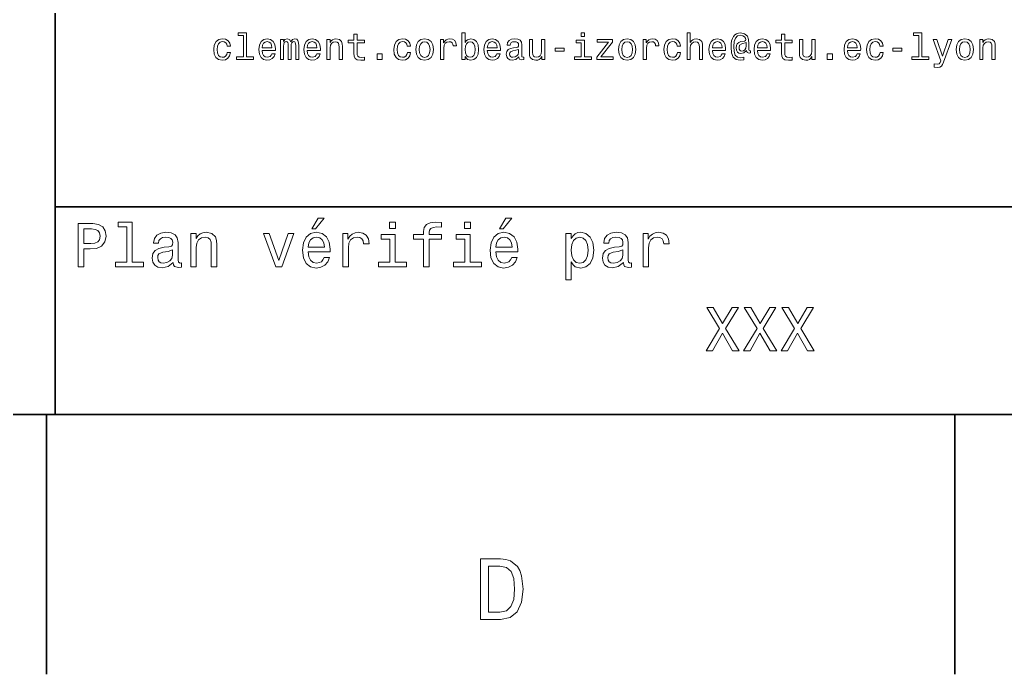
# Model space of a CAD drawing. Extents: x 0 to 841, y 0 to 594.
# Drawn here: x 629 to 685.9, y 5 to 42.8 of the extents above; entities that cross this region are included whole.
import ezdxf

# ---------------------------------------------------------------- set-up
doc = ezdxf.new("R2010")
doc.units = 0

msp = doc.modelspace()

# ---------------------------------------------------------------- linework, layer by layer
at = {"color": 7, "lineweight": 35}
for p, q in [((631, 20), (631, 80)), ((631, 32), (696, 32)), ((20, 20), (821, 20)), ((631, 20), (821, 20))]:
    msp.add_line(p, q, dxfattribs=at)
at = {"color": 7, "lineweight": 35, "ltscale": 0.375}
for p, q in [((630.5, 20), (630.5, 5)), ((683, 20), (683, 5))]:
    msp.add_line(p, q, dxfattribs=at)
at = {"color": 7, "lineweight": 13}
for points in [[(640.942383, 41.286022), (641.130432, 41.286022), (641.091492, 41.458935), (640.998535, 41.5951), (640.85376, 41.679394), (640.66571, 41.711815), (640.458191, 41.668587), (640.300415, 41.54755), (640.200989, 41.350864), (640.166443, 41.087177), (640.198853, 40.825649), (640.296082, 40.631123), (640.449585, 40.510086), (640.659241, 40.469021), (640.845093, 40.501442), (640.989929, 40.59222), (641.089355, 40.734871), (641.132568, 40.925072), (640.950989, 40.925072), (640.918579, 40.804035), (640.858093, 40.713257), (640.771606, 40.657059), (640.66571, 40.639771), (640.533875, 40.667866), (640.438782, 40.754322), (640.380432, 40.894814), (640.360962, 41.093658), (640.380432, 41.288185), (640.440918, 41.428673), (640.538208, 41.515129), (640.66571, 41.545387), (640.778076, 41.525936), (640.862366, 41.476223), (640.918579, 41.394093)], [(641.882568, 41.902016), (641.882568, 40.670029), (641.491333, 40.670029), (641.491333, 40.510086), (642.461792, 40.510086), (642.461792, 40.670029), (642.072754, 40.670029), (642.072754, 42.061958), (641.58429, 42.061958), (641.58429, 41.902016)], [(642.971924, 41.035301), (643.732727, 41.035301), (643.734863, 41.12392), (643.700317, 41.372478), (643.605164, 41.558357), (643.453918, 41.67075), (643.252869, 41.711815), (643.056213, 41.668587), (642.904907, 41.54755), (642.807617, 41.350864), (642.773071, 41.091499), (642.805481, 40.825649), (642.90271, 40.631123), (643.05188, 40.510086), (643.246399, 40.469021), (643.414978, 40.497116), (643.553345, 40.570606), (643.654907, 40.687321), (643.713257, 40.842937), (643.525208, 40.842937), (643.486328, 40.756485), (643.430115, 40.691643), (643.270203, 40.639771), (643.146973, 40.663544), (643.054016, 40.739193), (642.99353, 40.862392), (642.971924, 41.028816)], [(644.031006, 40.510086), (644.206055, 40.510086), (644.206055, 41.286022), (644.216858, 41.402737), (644.249268, 41.48703), (644.299011, 41.536743), (644.363831, 41.556194), (644.41571, 41.538906), (644.450317, 41.495678), (644.46759, 41.422192), (644.47406, 41.324928), (644.47406, 40.510086), (644.638306, 40.510086), (644.638306, 41.286022), (644.649109, 41.400578), (644.68158, 41.484871), (644.733459, 41.536743), (644.798279, 41.556194), (644.850159, 41.538906), (644.884705, 41.495678), (644.906311, 41.324928), (644.906311, 40.510086), (645.081421, 40.510086), (645.081421, 41.311958), (645.070618, 41.478386), (645.036011, 41.605907), (644.966858, 41.683716), (644.854492, 41.711815), (644.722595, 41.668587), (644.621033, 41.543228), (644.541077, 41.666428), (644.407043, 41.711815), (644.283875, 41.668587), (644.199585, 41.54755), (644.199585, 41.67075), (644.031006, 41.67075)], [(645.574219, 41.035301), (646.335022, 41.035301), (646.337158, 41.12392), (646.302612, 41.372478), (646.20752, 41.558357), (646.056213, 41.67075), (645.855164, 41.711815), (645.658508, 41.668587), (645.507202, 41.54755), (645.409912, 41.350864), (645.375366, 41.091499), (645.407776, 40.825649), (645.505066, 40.631123), (645.654175, 40.510086), (645.848694, 40.469021), (646.017273, 40.497116), (646.15564, 40.570606), (646.257202, 40.687321), (646.315552, 40.842937), (646.127502, 40.842937), (646.088623, 40.756485), (646.03241, 40.691643), (645.872498, 40.639771), (645.749268, 40.663544), (645.656311, 40.739193), (645.595825, 40.862392), (645.574219, 41.028816)], [(646.708923, 40.510086), (646.899109, 40.510086), (646.899109, 41.180115), (646.918579, 41.333572), (646.981262, 41.445965), (647.078552, 41.515129), (647.208191, 41.541065), (647.311951, 41.519451), (647.376831, 41.461094), (647.409241, 41.363831), (647.420044, 41.23415), (647.420044, 40.510086), (647.610229, 40.510086), (647.610229, 41.273056), (647.601563, 41.426514), (647.562683, 41.554035), (647.435181, 41.67075), (647.236328, 41.711815), (647.126099, 41.696686), (647.033142, 41.655621), (646.953186, 41.586456), (646.890503, 41.493515), (646.890503, 41.67075), (646.708923, 41.67075)], [(648.265137, 41.469742), (648.265137, 40.888329), (648.278076, 40.700287), (648.338623, 40.570606), (648.459656, 40.494957), (648.664978, 40.469021), (648.889771, 40.479828), (648.889771, 40.644093), (648.725525, 40.631123), (648.576355, 40.648415), (648.496399, 40.70245), (648.461792, 40.793228), (648.455322, 40.92075), (648.455322, 41.469742), (648.889771, 41.469742), (648.889771, 41.631844), (648.455322, 41.631844), (648.455322, 41.97118), (648.265137, 41.97118), (648.265137, 41.631844), (647.936584, 41.631844), (647.936584, 41.469742)], [(651.351563, 41.286022), (651.539612, 41.286022), (651.500732, 41.458935), (651.407776, 41.5951), (651.262939, 41.679394), (651.074951, 41.711815), (650.867432, 41.668587), (650.709656, 41.54755), (650.610229, 41.350864), (650.575623, 41.087177), (650.608093, 40.825649), (650.705322, 40.631123), (650.858765, 40.510086), (651.06842, 40.469021), (651.254333, 40.501442), (651.399109, 40.59222), (651.498535, 40.734871), (651.541809, 40.925072), (651.360229, 40.925072), (651.32782, 40.804035), (651.267273, 40.713257), (651.180847, 40.657059), (651.074951, 40.639771), (650.943115, 40.667866), (650.847961, 40.754322), (650.789612, 40.894814), (650.770203, 41.093658), (650.789612, 41.288185), (650.850159, 41.428673), (650.947388, 41.515129), (651.074951, 41.545387), (651.187317, 41.525936), (651.271606, 41.476223), (651.32782, 41.394093)], [(651.857361, 41.089336), (651.891907, 40.825649), (651.991333, 40.631123), (652.149109, 40.510086), (652.360962, 40.469021), (652.570618, 40.510086), (652.728394, 40.628963), (652.82782, 40.823486), (652.864563, 41.089336), (652.82782, 41.353027), (652.728394, 41.549713), (652.570618, 41.668587), (652.360962, 41.711815), (652.149109, 41.668587), (651.991333, 41.54755), (651.891907, 41.353027)], [(653.286011, 40.510086), (653.476196, 40.510086), (653.476196, 41.17363), (653.495667, 41.333572), (653.554016, 41.448128), (653.649109, 41.517292), (653.776672, 41.541065), (653.871765, 41.525936), (653.943115, 41.482708), (653.986328, 41.409222), (654.001465, 41.309799), (654.193787, 41.309799), (654.167847, 41.484871), (654.096558, 41.610229), (653.977661, 41.685879), (653.815552, 41.711815), (653.705322, 41.694523), (653.610229, 41.651295), (653.52594, 41.577808), (653.458923, 41.478386), (653.458923, 41.67075), (653.286011, 41.67075)], [(654.695251, 40.68948), (654.835754, 40.523056), (655.028076, 40.469021), (655.209656, 40.510086), (655.354492, 40.633286), (655.445251, 40.829971), (655.479858, 41.091499), (655.445251, 41.353027), (655.352295, 41.54755), (655.209656, 41.668587), (655.028076, 41.711815), (654.837891, 41.655621), (654.760071, 41.586456), (654.695251, 41.493515), (654.695251, 42.061958), (654.505066, 42.061958), (654.505066, 40.510086), (654.695251, 40.510086)], [(655.983459, 41.035301), (656.744263, 41.035301), (656.746399, 41.12392), (656.711792, 41.372478), (656.616699, 41.558357), (656.465393, 41.67075), (656.264404, 41.711815), (656.067749, 41.668587), (655.916443, 41.54755), (655.819153, 41.350864), (655.784607, 41.091499), (655.817017, 40.825649), (655.914246, 40.631123), (656.063416, 40.510086), (656.257935, 40.469021), (656.426514, 40.497116), (656.564819, 40.570606), (656.666443, 40.687321), (656.724792, 40.842937), (656.536743, 40.842937), (656.497864, 40.756485), (656.44165, 40.691643), (656.281677, 40.639771), (656.158508, 40.663544), (656.065552, 40.739193), (656.005066, 40.862392), (655.983459, 41.028816)], [(657.807617, 40.661385), (657.807617, 40.6549), (657.81842, 40.581413), (657.850891, 40.529537), (657.987061, 40.488472), (658.092957, 40.505764), (658.092957, 40.652737), (658.047546, 40.646252), (657.987061, 40.674351), (657.976196, 40.760807), (657.976196, 41.361671), (657.950317, 41.515129), (657.874634, 41.623199), (657.742798, 41.688042), (657.556946, 41.711815), (657.375366, 41.685879), (657.241333, 41.612392), (657.157043, 41.497837), (657.128967, 41.346542), (657.128967, 41.333572), (657.299683, 41.333572), (657.314819, 41.424351), (657.362366, 41.489193), (657.440186, 41.528099), (657.550415, 41.543228), (657.656372, 41.532421), (657.731995, 41.5), (657.777405, 41.443802), (657.79248, 41.365993), (657.783875, 41.275215), (657.749268, 41.229828), (657.662842, 41.208214), (657.500732, 41.190922), (657.314819, 41.152016), (657.182983, 41.082851), (657.105164, 40.974785), (657.081421, 40.814842), (657.103027, 40.672192), (657.170044, 40.56628), (657.278076, 40.499279), (657.427246, 40.475506), (657.628235, 40.520893)], [(659.314148, 41.67075), (659.123901, 41.67075), (659.123901, 41.000721), (659.102295, 40.8451), (659.039612, 40.732708), (658.942383, 40.663544), (658.814819, 40.64193), (658.713257, 40.659222), (658.648438, 40.711094), (658.611694, 40.799713), (658.603027, 40.925072), (658.603027, 41.67075), (658.412842, 41.67075), (658.412842, 40.90778), (658.419312, 40.754322), (658.460388, 40.626801), (658.585754, 40.510086), (658.786743, 40.469021), (658.894836, 40.48415), (658.987732, 40.523056), (659.067749, 40.590057), (659.132568, 40.687321), (659.132568, 40.510086), (659.314148, 40.510086)], [(661.603027, 40.670029), (661.603027, 41.631844), (661.114563, 41.631844), (661.114563, 41.469742), (661.412842, 41.469742), (661.412842, 40.670029), (661.023804, 40.670029), (661.023804, 40.510086), (661.996399, 40.510086), (661.996399, 40.670029)], [(661.609497, 42.061958), (661.408508, 42.061958), (661.408508, 41.845821), (661.609497, 41.845821)], [(662.984131, 41.510807), (662.307617, 40.6549), (662.307617, 40.510086), (663.247864, 40.510086), (663.247864, 40.670029), (662.547546, 40.670029), (663.21759, 41.523773), (663.21759, 41.67075), (662.340088, 41.67075), (662.340088, 41.510807)], [(663.567749, 41.089336), (663.602295, 40.825649), (663.701721, 40.631123), (663.859497, 40.510086), (664.07135, 40.469021), (664.281006, 40.510086), (664.438782, 40.628963), (664.538208, 40.823486), (664.574951, 41.089336), (664.538208, 41.353027), (664.438782, 41.549713), (664.281006, 41.668587), (664.07135, 41.711815), (663.859497, 41.668587), (663.701721, 41.54755), (663.602295, 41.353027)], [(664.996399, 40.510086), (665.186584, 40.510086), (665.186584, 41.17363), (665.206055, 41.333572), (665.264404, 41.448128), (665.359497, 41.517292), (665.487061, 41.541065), (665.582153, 41.525936), (665.653442, 41.482708), (665.696716, 41.409222), (665.711792, 41.309799), (665.904175, 41.309799), (665.878235, 41.484871), (665.806946, 41.610229), (665.688049, 41.685879), (665.52594, 41.711815), (665.41571, 41.694523), (665.320618, 41.651295), (665.236328, 41.577808), (665.169312, 41.478386), (665.169312, 41.67075), (664.996399, 41.67075)], [(666.965454, 41.286022), (667.153442, 41.286022), (667.114563, 41.458935), (667.021606, 41.5951), (666.876831, 41.679394), (666.688782, 41.711815), (666.481262, 41.668587), (666.323486, 41.54755), (666.22406, 41.350864), (666.189514, 41.087177), (666.221924, 40.825649), (666.319153, 40.631123), (666.472656, 40.510086), (666.682251, 40.469021), (666.868164, 40.501442), (667.013, 40.59222), (667.112427, 40.734871), (667.15564, 40.925072), (666.97406, 40.925072), (666.94165, 40.804035), (666.881104, 40.713257), (666.794678, 40.657059), (666.688782, 40.639771), (666.556946, 40.667866), (666.461792, 40.754322), (666.403442, 40.894814), (666.384033, 41.093658), (666.403442, 41.288185), (666.463989, 41.428673), (666.561218, 41.515129), (666.688782, 41.545387), (666.801147, 41.525936), (666.885437, 41.476223), (666.94165, 41.394093)], [(667.527405, 40.510086), (667.71759, 40.510086), (667.71759, 41.180115), (667.737061, 41.333572), (667.799744, 41.445965), (667.896973, 41.515129), (668.026672, 41.541065), (668.130432, 41.519451), (668.195251, 41.461094), (668.227661, 41.363831), (668.238464, 41.23415), (668.238464, 40.510086), (668.428711, 40.510086), (668.428711, 41.273056), (668.420044, 41.426514), (668.381104, 41.554035), (668.253601, 41.67075), (668.054749, 41.711815), (667.946716, 41.696686), (667.85376, 41.655621), (667.77594, 41.590778), (667.71759, 41.502159), (667.71759, 42.061958), (667.527405, 42.061958)], [(668.994934, 41.035301), (669.755798, 41.035301), (669.757935, 41.12392), (669.723328, 41.372478), (669.628235, 41.558357), (669.476929, 41.67075), (669.27594, 41.711815), (669.079285, 41.668587), (668.927979, 41.54755), (668.830688, 41.350864), (668.796143, 41.091499), (668.828552, 40.825649), (668.925781, 40.631123), (669.074951, 40.510086), (669.26947, 40.469021), (669.438049, 40.497116), (669.576355, 40.570606), (669.677979, 40.687321), (669.736328, 40.842937), (669.548279, 40.842937), (669.509399, 40.756485), (669.453186, 40.691643), (669.293213, 40.639771), (669.170044, 40.663544), (669.077087, 40.739193), (669.016602, 40.862392), (668.994934, 41.028816)], [(671.190918, 40.892651), (671.190918, 41.018013), (671.156372, 41.011528), (671.115295, 41.026657), (671.102295, 41.072044), (671.102295, 41.426514), (671.085022, 41.677235), (671.015869, 41.863113), (670.85376, 42.001442), (670.626831, 42.051151), (670.494934, 42.038185), (670.382568, 41.999279), (670.285278, 41.934437), (670.20752, 41.843658), (670.146973, 41.729107), (670.10376, 41.588615), (670.07782, 41.420029), (670.069153, 41.229828), (670.099426, 40.894814), (670.196716, 40.657059), (670.358765, 40.514408), (670.590088, 40.469021), (670.80188, 40.503601), (670.80188, 40.646252), (670.616028, 40.611671), (670.436584, 40.648415), (670.317749, 40.767292), (670.252869, 40.9683), (670.233459, 41.260086), (670.255066, 41.545387), (670.328552, 41.748558), (670.447388, 41.871758), (670.6203, 41.912823), (670.752197, 41.88905), (670.849426, 41.832851), (670.909973, 41.748558), (670.93158, 41.651295), (670.907776, 41.603745), (670.842957, 41.58213), (670.631104, 41.549713), (670.514404, 41.502159), (670.430115, 41.428673), (670.380432, 41.327087), (670.365295, 41.193085), (670.384705, 41.048271), (670.438782, 40.940201), (670.527405, 40.873199), (670.644104, 40.851585), (670.814819, 40.896973), (670.959656, 41.039623), (670.959656, 41.026657), (670.994263, 40.912102), (671.113098, 40.877522)], [(671.59729, 41.035301), (672.358093, 41.035301), (672.360229, 41.12392), (672.325684, 41.372478), (672.23053, 41.558357), (672.079285, 41.67075), (671.878235, 41.711815), (671.68158, 41.668587), (671.530273, 41.54755), (671.432983, 41.350864), (671.398438, 41.091499), (671.430847, 40.825649), (671.528076, 40.631123), (671.677246, 40.510086), (671.871765, 40.469021), (672.040344, 40.497116), (672.178711, 40.570606), (672.280273, 40.687321), (672.338623, 40.842937), (672.150574, 40.842937), (672.111694, 40.756485), (672.055481, 40.691643), (671.895569, 40.639771), (671.772339, 40.663544), (671.679382, 40.739193), (671.618896, 40.862392), (671.59729, 41.028816)], [(672.987061, 41.469742), (672.987061, 40.888329), (673, 40.700287), (673.060547, 40.570606), (673.18158, 40.494957), (673.386902, 40.469021), (673.611694, 40.479828), (673.611694, 40.644093), (673.447388, 40.631123), (673.298279, 40.648415), (673.218323, 40.70245), (673.183716, 40.793228), (673.177246, 40.92075), (673.177246, 41.469742), (673.611694, 41.469742), (673.611694, 41.631844), (673.177246, 41.631844), (673.177246, 41.97118), (672.987061, 41.97118), (672.987061, 41.631844), (672.658508, 41.631844), (672.658508, 41.469742)], [(674.927979, 41.67075), (674.737732, 41.67075), (674.737732, 41.000721), (674.716125, 40.8451), (674.653442, 40.732708), (674.556213, 40.663544), (674.42865, 40.64193), (674.327087, 40.659222), (674.262268, 40.711094), (674.225525, 40.799713), (674.216858, 40.925072), (674.216858, 41.67075), (674.026672, 41.67075), (674.026672, 40.90778), (674.033142, 40.754322), (674.074219, 40.626801), (674.199585, 40.510086), (674.400574, 40.469021), (674.508667, 40.48415), (674.601563, 40.523056), (674.68158, 40.590057), (674.746399, 40.687321), (674.746399, 40.510086), (674.927979, 40.510086)], [(676.80188, 41.035301), (677.562683, 41.035301), (677.564819, 41.12392), (677.530273, 41.372478), (677.435181, 41.558357), (677.283875, 41.67075), (677.082886, 41.711815), (676.886169, 41.668587), (676.734863, 41.54755), (676.637634, 41.350864), (676.603027, 41.091499), (676.635437, 40.825649), (676.732727, 40.631123), (676.881836, 40.510086), (677.076355, 40.469021), (677.244934, 40.497116), (677.383301, 40.570606), (677.484863, 40.687321), (677.543213, 40.842937), (677.355164, 40.842937), (677.316284, 40.756485), (677.260071, 40.691643), (677.100159, 40.639771), (676.976929, 40.663544), (676.884033, 40.739193), (676.823486, 40.862392), (676.80188, 41.028816)], [(678.675781, 41.286022), (678.863831, 41.286022), (678.824951, 41.458935), (678.731995, 41.5951), (678.587158, 41.679394), (678.399109, 41.711815), (678.19165, 41.668587), (678.033875, 41.54755), (677.934448, 41.350864), (677.899841, 41.087177), (677.932251, 40.825649), (678.029541, 40.631123), (678.182983, 40.510086), (678.392639, 40.469021), (678.578552, 40.501442), (678.723328, 40.59222), (678.822754, 40.734871), (678.865967, 40.925072), (678.684448, 40.925072), (678.652039, 40.804035), (678.591492, 40.713257), (678.505066, 40.657059), (678.399109, 40.639771), (678.267273, 40.667866), (678.17218, 40.754322), (678.113831, 40.894814), (678.09436, 41.093658), (678.113831, 41.288185), (678.174377, 41.428673), (678.271606, 41.515129), (678.399109, 41.545387), (678.511536, 41.525936), (678.595825, 41.476223), (678.652039, 41.394093)], [(680.917114, 41.902016), (680.917114, 40.670029), (680.52594, 40.670029), (680.52594, 40.510086), (681.496399, 40.510086), (681.496399, 40.670029), (681.107361, 40.670029), (681.107361, 42.061958), (680.618896, 42.061958), (680.618896, 41.902016)], [(682.6203, 41.67075), (682.287476, 40.715416), (681.96106, 41.67075), (681.753601, 41.67075), (682.194519, 40.445244), (682.15564, 40.337177), (682.095093, 40.263687), (681.99353, 40.239914), (681.81842, 40.261528), (681.81842, 40.077808), (682.002136, 40.06052), (682.134033, 40.077808), (682.226929, 40.131844), (682.293945, 40.224785), (682.352295, 40.36095), (682.823486, 41.67075)], [(683.085022, 41.089336), (683.119568, 40.825649), (683.218994, 40.631123), (683.37677, 40.510086), (683.588623, 40.469021), (683.798279, 40.510086), (683.956055, 40.628963), (684.055481, 40.823486), (684.092224, 41.089336), (684.055481, 41.353027), (683.956055, 41.549713), (683.798279, 41.668587), (683.588623, 41.711815), (683.37677, 41.668587), (683.218994, 41.54755), (683.119568, 41.353027)], [(684.442383, 40.510086), (684.632568, 40.510086), (684.632568, 41.180115), (684.651978, 41.333572), (684.714722, 41.445965), (684.811951, 41.515129), (684.94165, 41.541065), (685.04541, 41.519451), (685.110229, 41.461094), (685.142639, 41.363831), (685.153442, 41.23415), (685.153442, 40.510086), (685.343628, 40.510086), (685.343628, 41.273056), (685.335022, 41.426514), (685.296082, 41.554035), (685.168579, 41.67075), (684.969727, 41.711815), (684.859497, 41.696686), (684.766541, 41.655621), (684.686584, 41.586456), (684.623901, 41.493515), (684.623901, 41.67075), (684.442383, 41.67075)], [(642.971924, 41.195244), (642.995667, 41.344379), (643.054016, 41.454609), (643.142639, 41.521614), (643.259338, 41.545387), (643.373901, 41.521614), (643.462524, 41.454609), (643.516541, 41.344379), (643.536011, 41.195244)], [(645.574219, 41.195244), (645.597961, 41.344379), (645.656311, 41.454609), (645.744934, 41.521614), (645.861694, 41.545387), (645.976196, 41.521614), (646.064819, 41.454609), (646.118896, 41.344379), (646.138306, 41.195244)], [(652.05188, 41.091499), (652.07135, 41.286022), (652.131836, 41.426514), (652.229126, 41.512966), (652.360962, 41.543228), (652.490662, 41.512966), (652.587891, 41.428673), (652.648438, 41.286022), (652.670044, 41.091499), (652.648438, 40.894814), (652.587891, 40.752159), (652.490662, 40.665707), (652.360962, 40.637608), (652.229126, 40.665707), (652.131836, 40.752159), (652.07135, 40.894814)], [(655.285278, 41.091499), (655.263672, 40.896973), (655.205322, 40.754322), (655.112366, 40.667866), (654.995667, 40.639771), (654.868164, 40.667866), (654.775208, 40.754322), (654.716858, 40.894814), (654.697388, 41.091499), (654.716858, 41.286022), (654.775208, 41.426514), (654.868164, 41.510807), (654.995667, 41.541065), (655.112366, 41.510807), (655.205322, 41.424351), (655.263672, 41.283863)], [(655.983459, 41.195244), (656.007202, 41.344379), (656.065552, 41.454609), (656.154175, 41.521614), (656.270874, 41.545387), (656.385437, 41.521614), (656.47406, 41.454609), (656.528076, 41.344379), (656.547546, 41.195244)], [(657.786011, 40.916428), (657.760071, 40.804035), (657.690918, 40.717579), (657.587158, 40.661385), (657.459656, 40.64193), (657.377502, 40.652737), (657.319153, 40.687321), (657.28241, 40.747837), (657.271606, 40.83213), (657.280273, 40.90778), (657.314819, 40.961815), (657.453186, 41.022335), (657.628235, 41.048271), (657.786011, 41.100143)], [(659.906372, 41.005043), (660.429382, 41.005043), (660.429382, 41.175793), (659.906372, 41.175793)], [(663.762268, 41.091499), (663.781677, 41.286022), (663.842224, 41.426514), (663.939514, 41.512966), (664.07135, 41.543228), (664.200989, 41.512966), (664.298279, 41.428673), (664.358765, 41.286022), (664.380432, 41.091499), (664.358765, 40.894814), (664.298279, 40.752159), (664.200989, 40.665707), (664.07135, 40.637608), (663.939514, 40.665707), (663.842224, 40.752159), (663.781677, 40.894814)], [(668.994934, 41.195244), (669.018738, 41.344379), (669.077087, 41.454609), (669.16571, 41.521614), (669.28241, 41.545387), (669.396973, 41.521614), (669.485596, 41.454609), (669.539612, 41.344379), (669.559082, 41.195244)], [(670.940186, 41.301151), (670.918579, 41.167145), (670.864563, 41.072044), (670.78241, 41.013687), (670.685181, 40.996399), (670.618164, 41.007206), (670.570618, 41.046108), (670.540344, 41.11095), (670.531677, 41.201729), (670.568481, 41.350864), (670.693787, 41.428673), (670.940186, 41.489193)], [(671.59729, 41.195244), (671.621033, 41.344379), (671.679382, 41.454609), (671.768005, 41.521614), (671.884705, 41.545387), (671.999268, 41.521614), (672.087891, 41.454609), (672.141968, 41.344379), (672.161377, 41.195244)], [(676.80188, 41.195244), (676.825623, 41.344379), (676.884033, 41.454609), (676.972595, 41.521614), (677.089355, 41.545387), (677.203918, 41.521614), (677.29248, 41.454609), (677.346558, 41.344379), (677.365967, 41.195244)], [(679.423645, 41.005043), (679.946655, 41.005043), (679.946655, 41.175793), (679.423645, 41.175793)], [(683.279541, 41.091499), (683.299011, 41.286022), (683.359497, 41.426514), (683.456787, 41.512966), (683.588623, 41.543228), (683.718262, 41.512966), (683.815552, 41.428673), (683.876099, 41.286022), (683.897705, 41.091499), (683.876099, 40.894814), (683.815552, 40.752159), (683.718262, 40.665707), (683.588623, 40.637608), (683.456787, 40.665707), (683.359497, 40.752159), (683.299011, 40.894814)], [(649.609497, 40.510086), (649.907776, 40.510086), (649.907776, 40.83213), (649.609497, 40.83213)], [(675.632568, 40.510086), (675.930847, 40.510086), (675.930847, 40.83213), (675.632568, 40.83213)], [(645.84729, 30.728386), (646.059814, 30.728386), (646.560547, 31.340778), (646.20752, 31.340778)], [(656.690186, 30.728386), (656.90271, 30.728386), (657.403442, 31.340778), (657.050415, 31.340778)], [(632.324219, 28.530979), (632.65564, 28.530979), (632.65564, 29.586454), (633.023071, 29.586454), (633.394104, 29.604465), (633.689453, 29.730547), (633.880432, 29.975504), (633.945251, 30.310518), (633.894836, 30.620316), (633.750732, 30.847261), (633.512939, 30.98415), (633.188782, 31.030979), (632.324219, 31.030979)], [(635.137634, 30.850864), (635.137634, 28.79755), (634.485596, 28.79755), (634.485596, 28.530979), (636.103027, 28.530979), (636.103027, 28.79755), (635.45459, 28.79755), (635.45459, 31.117435), (634.640503, 31.117435), (634.640503, 30.850864)], [(650.667175, 31.117435), (650.332153, 31.117435), (650.332153, 30.757204), (650.667175, 30.757204)], [(652.29541, 30.130404), (652.29541, 28.530979), (652.612366, 28.530979), (652.612366, 30.130404), (653.332825, 30.130404), (653.332825, 30.400576), (652.612366, 30.400576), (652.612366, 30.519451), (652.637634, 30.663544), (652.720459, 30.760807), (652.860962, 30.818443), (653.062683, 30.840057), (653.332825, 30.825647), (653.332825, 31.099422), (652.990662, 31.117435), (652.680847, 31.085014), (652.464722, 30.987751), (652.335022, 30.818443), (652.29541, 30.577089), (652.29541, 30.400576), (651.715393, 30.400576), (651.715393, 30.130404)], [(655.004333, 31.117435), (654.669312, 31.117435), (654.669312, 30.757204), (655.004333, 30.757204)], [(633.098694, 30.724783), (633.314819, 30.703169), (633.473328, 30.634726), (633.567017, 30.508644), (633.599426, 30.310518), (633.563416, 30.101583), (633.466125, 29.975504), (633.300415, 29.910662), (633.073486, 29.892651), (632.65564, 29.892651), (632.65564, 30.724783)], [(637.824951, 28.78314), (637.824951, 28.772333), (637.842957, 28.649855), (637.896973, 28.5634), (638.123901, 28.494957), (638.300415, 28.523775), (638.300415, 28.768732), (638.224792, 28.757925), (638.123901, 28.804754), (638.105896, 28.948847), (638.105896, 29.950287), (638.062683, 30.206051), (637.936584, 30.386166), (637.716858, 30.494236), (637.407043, 30.533861), (637.104492, 30.490633), (636.881104, 30.368155), (636.740662, 30.177233), (636.693787, 29.925072), (636.693787, 29.903458), (636.978394, 29.903458), (637.003601, 30.054754), (637.082825, 30.162823), (637.212524, 30.227665), (637.39624, 30.252882), (637.572754, 30.234869), (637.698853, 30.180836), (637.774475, 30.087175), (637.799683, 29.957493), (637.785278, 29.806194), (637.727661, 29.730547), (637.583557, 29.694523), (637.313416, 29.665705), (637.003601, 29.600864), (636.783875, 29.48559), (636.654175, 29.305475), (636.614563, 29.038904), (636.650574, 28.801151), (636.762268, 28.62464), (636.942383, 28.512968), (637.190918, 28.473343), (637.52594, 28.54899)], [(638.84436, 28.530979), (639.161377, 28.530979), (639.161377, 29.647694), (639.193787, 29.903458), (639.298279, 30.090778), (639.460388, 30.206051), (639.676514, 30.249279), (639.849426, 30.213255), (639.95752, 30.115993), (640.011536, 29.95389), (640.029541, 29.737751), (640.029541, 28.530979), (640.346558, 28.530979), (640.346558, 29.802593), (640.332153, 30.058357), (640.267273, 30.270893), (640.054749, 30.465418), (639.723328, 30.533861), (639.539612, 30.508644), (639.384705, 30.440201), (639.251465, 30.324926), (639.146973, 30.170029), (639.146973, 30.465418), (638.84436, 30.465418)], [(643.761536, 28.530979), (644.096558, 28.530979), (644.802612, 30.465418), (644.474792, 30.465418), (643.930847, 28.905619), (643.376099, 30.465418), (643.044678, 30.465418)], [(645.627502, 29.40634), (646.895508, 29.40634), (646.899109, 29.554033), (646.841492, 29.9683), (646.682983, 30.278097), (646.430847, 30.465418), (646.095825, 30.533861), (645.768005, 30.461815), (645.515869, 30.260086), (645.35376, 29.932276), (645.296082, 29.5), (645.350159, 29.056915), (645.512268, 28.732708), (645.760803, 28.530979), (646.085022, 28.462536), (646.365967, 28.509365), (646.596558, 28.631844), (646.765869, 28.826368), (646.863098, 29.085733), (646.549683, 29.085733), (646.484863, 28.941643), (646.391235, 28.833572), (646.124634, 28.747118), (645.919312, 28.786743), (645.764404, 28.912823), (645.663574, 29.118155), (645.627502, 29.395533)], [(645.627502, 29.672911), (645.667175, 29.921469), (645.764404, 30.105186), (645.912109, 30.216858), (646.106628, 30.256483), (646.297546, 30.216858), (646.445251, 30.105186), (646.535278, 29.921469), (646.567749, 29.672911)], [(647.637634, 28.530979), (647.95459, 28.530979), (647.95459, 29.636887), (647.987061, 29.903458), (648.08429, 30.094379), (648.242798, 30.209654), (648.455322, 30.249279), (648.613831, 30.224062), (648.732727, 30.152016), (648.804749, 30.029537), (648.829956, 29.863832), (649.150574, 29.863832), (649.107361, 30.155619), (648.988464, 30.364553), (648.790344, 30.490633), (648.520142, 30.533861), (648.336426, 30.505043), (648.177979, 30.432997), (648.037476, 30.310518), (647.925781, 30.144812), (647.925781, 30.465418), (647.637634, 30.465418)], [(650.656311, 28.79755), (650.656311, 30.400576), (649.842224, 30.400576), (649.842224, 30.130404), (650.339355, 30.130404), (650.339355, 28.79755), (649.690918, 28.79755), (649.690918, 28.530979), (651.311951, 28.530979), (651.311951, 28.79755)], [(654.99353, 28.79755), (654.99353, 30.400576), (654.179382, 30.400576), (654.179382, 30.130404), (654.676514, 30.130404), (654.676514, 28.79755), (654.028076, 28.79755), (654.028076, 28.530979), (655.649109, 28.530979), (655.649109, 28.79755)], [(656.470459, 29.40634), (657.738464, 29.40634), (657.742065, 29.554033), (657.684448, 29.9683), (657.52594, 30.278097), (657.273804, 30.465418), (656.938782, 30.533861), (656.610962, 30.461815), (656.358765, 30.260086), (656.196716, 29.932276), (656.139038, 29.5), (656.193115, 29.056915), (656.355164, 28.732708), (656.60376, 28.530979), (656.927979, 28.462536), (657.208923, 28.509365), (657.439453, 28.631844), (657.608765, 28.826368), (657.706055, 29.085733), (657.392639, 29.085733), (657.32782, 28.941643), (657.234131, 28.833572), (656.96759, 28.747118), (656.762268, 28.786743), (656.607361, 28.912823), (656.50647, 29.118155), (656.470459, 29.395533)], [(656.470459, 29.672911), (656.510071, 29.921469), (656.607361, 30.105186), (656.755066, 30.216858), (656.949585, 30.256483), (657.140503, 30.216858), (657.288208, 30.105186), (657.378235, 29.921469), (657.410645, 29.672911)], [(660.829224, 30.166426), (660.829224, 30.465418), (660.512268, 30.465418), (660.512268, 27.7817), (660.829224, 27.7817), (660.829224, 28.826368), (660.940918, 28.657061), (661.067017, 28.545389), (661.384033, 28.462536), (661.686584, 28.530979), (661.924377, 28.736311), (662.079224, 29.060518), (662.136902, 29.5), (662.079224, 29.935879), (661.924377, 30.260086), (661.686584, 30.461815), (661.384033, 30.533861), (661.211121, 30.512247), (661.063416, 30.443804), (660.937317, 30.328529)], [(661.329956, 28.747118), (661.117432, 28.793947), (660.962524, 28.93804), (660.865295, 29.17219), (660.832886, 29.5), (660.865295, 29.824207), (660.962524, 30.058357), (661.117432, 30.198847), (661.329956, 30.249279), (661.524475, 30.198847), (661.679382, 30.054754), (661.776672, 29.820604), (661.812683, 29.5), (661.776672, 29.175793), (661.679382, 28.93804), (661.524475, 28.793947)], [(663.847961, 28.78314), (663.847961, 28.772333), (663.866028, 28.649855), (663.920044, 28.5634), (664.146973, 28.494957), (664.323486, 28.523775), (664.323486, 28.768732), (664.247864, 28.757925), (664.146973, 28.804754), (664.128967, 28.948847), (664.128967, 29.950287), (664.085754, 30.206051), (663.959656, 30.386166), (663.739929, 30.494236), (663.430115, 30.533861), (663.127502, 30.490633), (662.904175, 30.368155), (662.763672, 30.177233), (662.716858, 29.925072), (662.716858, 29.903458), (663.001465, 29.903458), (663.026672, 30.054754), (663.105896, 30.162823), (663.235596, 30.227665), (663.419312, 30.252882), (663.595825, 30.234869), (663.721924, 30.180836), (663.797546, 30.087175), (663.822754, 29.957493), (663.80835, 29.806194), (663.750732, 29.730547), (663.606628, 29.694523), (663.336487, 29.665705), (663.026672, 29.600864), (662.806946, 29.48559), (662.677246, 29.305475), (662.637634, 29.038904), (662.673645, 28.801151), (662.785278, 28.62464), (662.965393, 28.512968), (663.213989, 28.473343), (663.549011, 28.54899)], [(664.986328, 28.530979), (665.303345, 28.530979), (665.303345, 29.636887), (665.335754, 29.903458), (665.432983, 30.094379), (665.591492, 30.209654), (665.804016, 30.249279), (665.962524, 30.224062), (666.081421, 30.152016), (666.153442, 30.029537), (666.178711, 29.863832), (666.499268, 29.863832), (666.456055, 30.155619), (666.337158, 30.364553), (666.139038, 30.490633), (665.868896, 30.533861), (665.685181, 30.505043), (665.526672, 30.432997), (665.386169, 30.310518), (665.274475, 30.144812), (665.274475, 30.465418), (664.986328, 30.465418)], [(637.788879, 29.208212), (637.745667, 29.020893), (637.630432, 28.876801), (637.45752, 28.78314), (637.244934, 28.750719), (637.108093, 28.768732), (637.010803, 28.826368), (636.949585, 28.927233), (636.93158, 29.067722), (636.945984, 29.193804), (637.003601, 29.283861), (637.234131, 29.384726), (637.52594, 29.427954), (637.788879, 29.514408)], [(663.811951, 29.208212), (663.768738, 29.020893), (663.653442, 28.876801), (663.48053, 28.78314), (663.268005, 28.750719), (663.131104, 28.768732), (663.033875, 28.826368), (662.972656, 28.927233), (662.95459, 29.067722), (662.968994, 29.193804), (663.026672, 29.283861), (663.257202, 29.384726), (663.549011, 29.427954), (663.811951, 29.514408)], [(668.623962, 23.690561), (669.002197, 23.690561), (669.574951, 24.702808), (670.158508, 23.690561), (670.540344, 23.690561), (669.758667, 24.976583), (670.500732, 26.194164), (670.136902, 26.194164), (669.585754, 25.268372), (669.04541, 26.194164), (668.667175, 26.194164), (669.40564, 24.972982)], [(670.792542, 23.690561), (671.170776, 23.690561), (671.74353, 24.702808), (672.327087, 23.690561), (672.708984, 23.690561), (671.927246, 24.976583), (672.669312, 26.194164), (672.305481, 26.194164), (671.754333, 25.268372), (671.213989, 26.194164), (670.835754, 26.194164), (671.574219, 24.972982)], [(672.961121, 23.690561), (673.339355, 23.690561), (673.912109, 24.702808), (674.495728, 23.690561), (674.877563, 23.690561), (674.095825, 24.976583), (674.837952, 26.194164), (674.47406, 26.194164), (673.922913, 25.268372), (673.382568, 26.194164), (673.004333, 26.194164), (673.742798, 24.972982)], [(656.744934, 11.666786), (655.579956, 11.666786), (655.579956, 8.166786), (656.744934, 8.166786), (657.294678, 8.277738), (657.703186, 8.615633), (657.955322, 9.165345), (658.046143, 9.916786), (657.965454, 10.683357), (657.864563, 10.98595), (657.723328, 11.228025), (657.314819, 11.555836), (657.047546, 11.636527)], [(656.709656, 11.248199), (657.092957, 11.17255), (657.355164, 10.940561), (657.511536, 10.527017), (657.561951, 9.916786), (657.50647, 9.326729), (657.350159, 8.913184), (657.082886, 8.666066), (656.709656, 8.585374), (656.049011, 8.585374), (656.049011, 11.248199)]]:
    msp.add_lwpolyline(points, close=True, dxfattribs=at)

doc.saveas('drawing.dxf')
